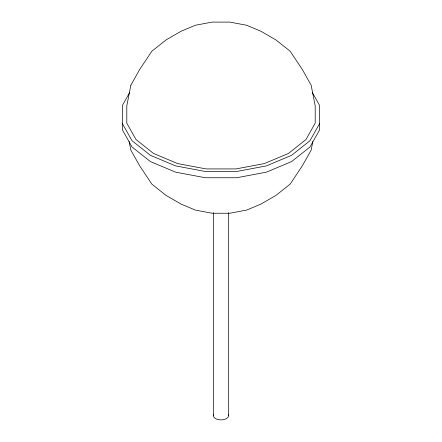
<?xml version="1.0" encoding="UTF-8"?>
<svg xmlns="http://www.w3.org/2000/svg" width="442" height="442" viewBox="0 0 442 442"><rect width="100%" height="100%" fill="white"/><g stroke="black" fill="none" stroke-linecap="round" stroke-linejoin="round"><path stroke-width="0.66" d="M312.853 141.446L311.157 150.131L302.334 165.811L290.184 184.087L275.907 195.436L260.89 204.105L246.614 210.094L229.823 213.243L212.177 213.243L195.386 210.094L181.109 204.105L166.093 195.436L151.816 184.087L139.666 165.811L130.843 150.131L129.147 141.446M129.688 92.5L122.362 105.516L122.362 129.826L132.02 146.982L150.385 161.573L175.662 172.181L205.375 177.75L236.625 177.75L266.338 172.181L291.615 161.573L309.98 146.982L319.638 129.826L319.638 105.516L312.312 92.5M319.638 123.556L309.98 140.711L291.615 155.308L266.338 165.91L236.625 171.485L205.375 171.485L175.662 165.91L150.385 155.308L132.02 140.711L122.362 123.556M228.68 212.585L228.68 415.469M213.32 212.585L213.32 415.469M228.415 414.32A7.68 4.431 0 0 1 221 419.9A7.68 4.431 0 0 1 213.585 414.32M130.843 85.212L126.804 105.92L126.804 123.152L136.025 139.534L153.562 153.473L177.701 163.595L206.083 168.921L235.917 168.921L264.299 163.595L288.438 153.473L305.974 139.534L315.196 123.152L315.196 105.92L311.157 85.212L302.334 69.527L290.184 51.255L275.907 39.907L260.89 31.238L246.614 25.249L229.823 22.1L212.177 22.1L195.386 25.249L181.109 31.238L166.093 39.907L151.816 51.255L139.666 69.527L130.843 85.212"/></g></svg>
